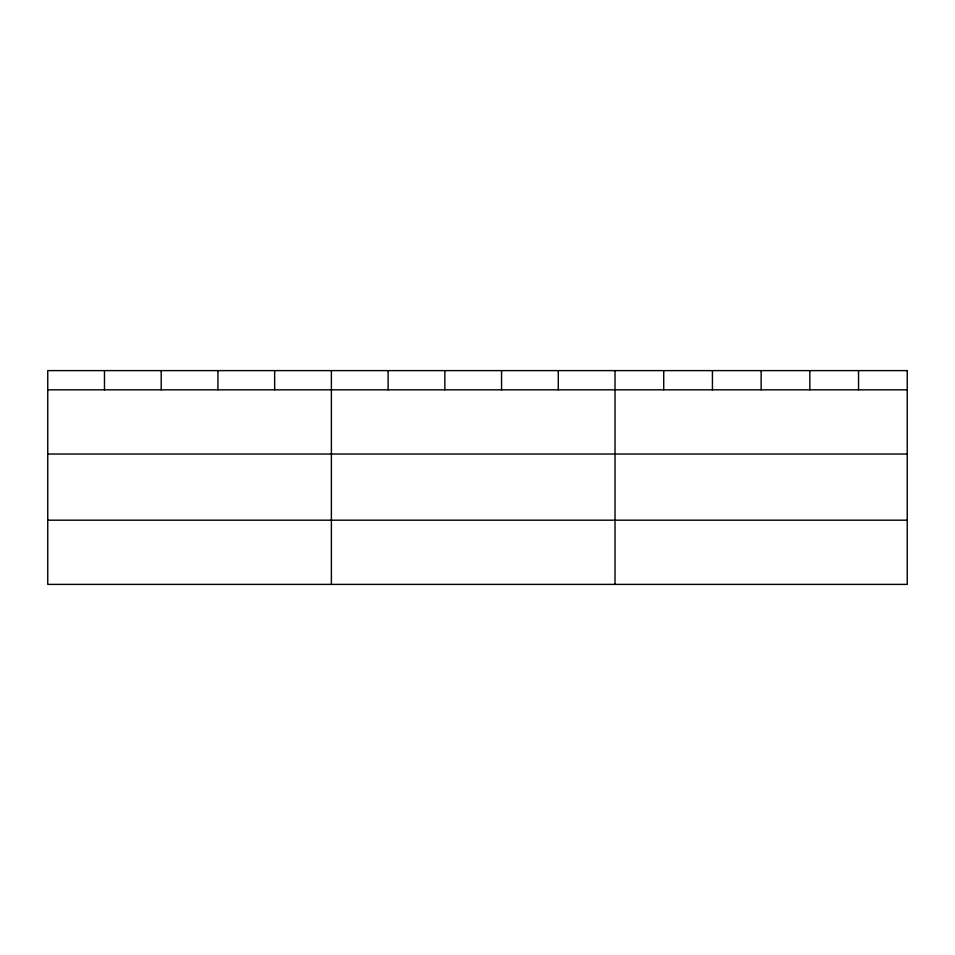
<?xml version="1.0" encoding="UTF-8"?>
<svg xmlns="http://www.w3.org/2000/svg" width="955" height="955" viewBox="0 0 955 955"><rect width="100%" height="100%" fill="white"/><g stroke="black" fill="none" stroke-linecap="round" stroke-linejoin="round"><path stroke-width="1.43" d="M47.75 389.819L907.25 389.819M47.75 454.031L907.25 454.031M47.75 520.188L907.25 520.188M858.545 370.612L858.545 389.819M809.84 370.612L809.84 389.819M761.135 370.612L761.135 389.819M712.43 370.612L712.43 389.819M663.725 370.612L663.725 389.819M615.02 370.612L615.02 584.388M558.293 370.612L558.293 389.819M501.566 370.612L501.566 389.819M444.839 370.612L444.839 389.819M388.112 370.612L388.112 389.819M331.385 370.612L331.385 584.388M274.658 370.612L274.658 389.819M217.931 370.612L217.931 389.819M161.204 370.612L161.204 389.819M104.477 370.612L104.477 389.819M907.25 370.612L47.75 370.612L47.75 584.388L907.25 584.388L907.25 370.612"/></g></svg>
